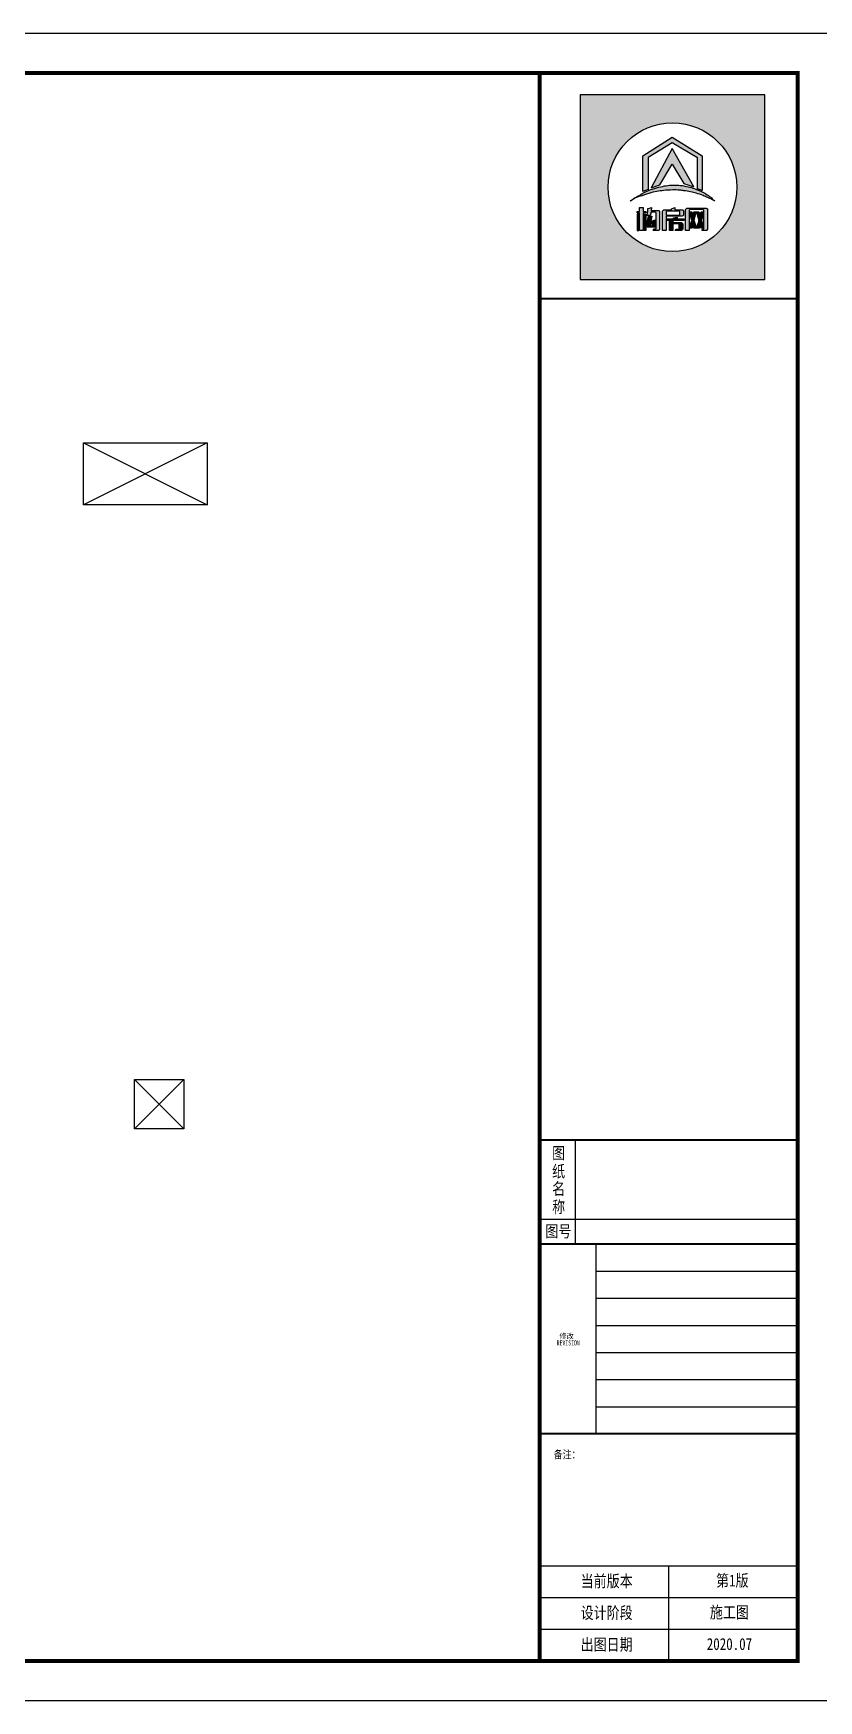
# Model space of a CAD drawing. Header units: millimetres. Extents: x -807114 to 146922, y -468455 to -61603.
# Drawn here: x -353001 to -340309, y -238672 to -211718 of the extents above; entities that cross this region are included whole.
import ezdxf
from ezdxf.enums import TextEntityAlignment as Align

# ---------------------------------------------------------------- set-up
doc = ezdxf.new("R2010")
doc.units = ezdxf.units.MM
doc.header["$LTSCALE"] = 1000
for name, color, linetype in [('FF-文本文字', 50, 'Continuous'), ('PUB_TEXT', 3, 'Continuous'), ('PUB_TITLE', 4, 'Continuous')]:
    doc.layers.add(name, color=color, linetype=linetype)
doc.styles.add('ZDBOX', font='simsun.ttc', dxfattribs={"width": 0.7})
doc.styles.add('宋体', font='simsun.ttc', dxfattribs={"width": 0.8})

# ---------------------------------------------------------------- blocks, each defined once
blk = doc.blocks.new('sadasfafa')
h = blk.add_hatch(color=252)
h.dxf.hatch_style = 1
h.paths.add_polyline_path([(1853311, -2488040), (1853311, -2490368), (1855639, -2490368), (1855639, -2488040)])
h.paths.add_polyline_path([(1855286, -2489204, 1), (1853664, -2489204, 1)], flags=16)
edge = h.paths.add_edge_path(flags=0)
edge.add_spline(control_points=[(1853945, -2489376), (1853935, -2489385), (1854022, -2489327), (1854064, -2489324), (1854178, -2489280), (1854273, -2489257), (1854375, -2489242), (1854470, -2489236), (1854555, -2489239), (1854630, -2489250), (1854700, -2489259), (1854781, -2489280), (1854854, -2489303), (1854917, -2489335), (1854967, -2489354), (1854993, -2489368), (1855014, -2489382), (1854982, -2489354), (1854965, -2489332), (1854910, -2489297), (1854854, -2489260), (1854784, -2489234), (1854713, -2489206), (1854640, -2489189), (1854569, -2489179), (1854497, -2489176), (1854414, -2489178), (1854321, -2489198), (1854229, -2489222), (1854147, -2489257), (1854080, -2489292), (1854021, -2489325), (1853977, -2489352), (1853953, -2489369), (1853945, -2489376)], knot_values=[0, 0, 0, 0, 114.670179, 423.637006, 763.89867, 1083.683754, 1343.405239, 1688.07646, 1952.326814, 2113.699055, 2375.693807, 2595.188681, 2872.839541, 3068.155951, 3238.592156, 3348.056762, 3361.095167, 3431.805845, 3527.265261, 3733.200323, 3952.805082, 4160.23278, 4398.128766, 4650.488133, 4837.16968, 5050.428326, 5308.684497, 5588.159898, 5913.430939, 6163.12325, 6398.139207, 6601.625078, 6772.549769, 6871.149972, 6871.149972, 6871.149972, 6871.149972], degree=3, periodic=1)
h.paths.add_polyline_path([(1854530, -2489580), (1854534, -2489580), (1854534, -2489603), (1854618, -2489603), (1854618, -2489621), (1854481, -2489621), (1854481, -2489650), (1854589, -2489650), (1854599, -2489656), (1854606, -2489666), (1854606, -2489733), (1854600, -2489742), (1854590, -2489750), (1854506, -2489750), (1854514, -2489740), (1854518, -2489731), (1854552, -2489731), (1854558, -2489728), (1854560, -2489721), (1854560, -2489675), (1854558, -2489670), (1854553, -2489667), (1854481, -2489667), (1854481, -2489750), (1854436, -2489750), (1854436, -2489626), (1854433, -2489621), (1854406, -2489621), (1854406, -2489603), (1854488, -2489603), (1854488, -2489590)], flags=0)
h.paths.add_polyline_path([(1854486, -2489468), (1854506, -2489461), (1854506, -2489485), (1854510, -2489489), (1854601, -2489489), (1854609, -2489494), (1854615, -2489502), (1854615, -2489556), (1854607, -2489564), (1854599, -2489569), (1854401, -2489569), (1854394, -2489573), (1854394, -2489750), (1854349, -2489750), (1854349, -2489504), (1854355, -2489495), (1854367, -2489489), (1854462, -2489489), (1854462, -2489474)], flags=0)
h.paths.add_polyline_path([(1854394, -2489554), (1854394, -2489512), (1854404, -2489506), (1854562, -2489506), (1854570, -2489513), (1854570, -2489554)], flags=0)
h.paths.add_polyline_path([(1854214, -2489569), (1854203, -2489632), (1854193, -2489683), (1854194, -2489689), (1854218, -2489689), (1854220, -2489683), (1854214, -2489633), (1854254, -2489614), (1854263, -2489686), (1854263, -2489700), (1854255, -2489709), (1854159, -2489709), (1854150, -2489702), (1854148, -2489692), (1854173, -2489569)], flags=0)
h.paths.add_polyline_path([(1854187, -2489466), (1854213, -2489458), (1854207, -2489496), (1854296, -2489496), (1854305, -2489498), (1854312, -2489505), (1854314, -2489513), (1854314, -2489733), (1854310, -2489741), (1854301, -2489750), (1854231, -2489750), (1854238, -2489741), (1854243, -2489730), (1854261, -2489730), (1854268, -2489727), (1854270, -2489720), (1854270, -2489531), (1854270, -2489526), (1854267, -2489521), (1854260, -2489516), (1854202, -2489516), (1854201, -2489534), (1854196, -2489558), (1854150, -2489558), (1854159, -2489535), (1854165, -2489504), (1854167, -2489471)], flags=0)
h.paths.add_polyline_path([(1854140, -2489544), (1854140, -2489750), (1854114, -2489750), (1854114, -2489544)], flags=0)
h.paths.add_polyline_path([(1854056, -2489544), (1854053, -2489750), (1854031, -2489750), (1854031, -2489544)], flags=0)
h.paths.add_polyline_path([(1854107, -2489459), (1854107, -2489508), (1854139, -2489508), (1854139, -2489527), (1854107, -2489527), (1854107, -2489750), (1854062, -2489750), (1854062, -2489527), (1854029, -2489527), (1854029, -2489508), (1854062, -2489508), (1854062, -2489459)], flags=0)
h.paths.add_polyline_path([(1854209, -2489211), (1854471, -2488714), (1854743, -2489200), (1854618, -2489155), (1854470, -2488913), (1854318, -2489172)], flags=0)
h.paths.add_polyline_path([(1854102, -2488808), (1854470, -2488575), (1854848, -2488810), (1854848, -2489247), (1854790, -2489223), (1854790, -2488832), (1854471, -2488643), (1854168, -2488829), (1854168, -2489231), (1854102, -2489257)], flags=0)
h.paths.add_polyline_path([(1854685, -2489750), (1854641, -2489750), (1854641, -2489488), (1854641, -2489484), (1854646, -2489475), (1854656, -2489467), (1854898, -2489467), (1854907, -2489471), (1854916, -2489478), (1854916, -2489731), (1854908, -2489743), (1854902, -2489750), (1854847, -2489750), (1854858, -2489732), (1854866, -2489731), (1854869, -2489724), (1854869, -2489718), (1854867, -2489718), (1854836, -2489718), (1854826, -2489684), (1854814, -2489718), (1854746, -2489718), (1854736, -2489684), (1854722, -2489718), (1854689, -2489718), (1854689, -2489709), (1854691, -2489709), (1854720, -2489621), (1854685, -2489512)], flags=0)
h.paths.add_polyline_path([(1854779, -2489518), (1854809, -2489621), (1854781, -2489709), (1854777, -2489709), (1854750, -2489621), (1854775, -2489518)], flags=0)
h = blk.add_hatch(color=7)
h.dxf.hatch_style = 1
h.paths.add_polyline_path([(1854102, -2489257), (1854168, -2489231), (1854168, -2488829), (1854471, -2488643), (1854790, -2488832), (1854790, -2489223), (1854848, -2489247), (1854848, -2488810), (1854470, -2488575), (1854102, -2488808)])
h = blk.add_hatch(color=7)
h.dxf.hatch_style = 1
h.paths.add_polyline_path([(1854318, -2489172), (1854470, -2488913), (1854618, -2489155), (1854743, -2489200), (1854471, -2488714), (1854209, -2489211)])
h = blk.add_hatch(color=7)
h.dxf.hatch_style = 1
edge = h.paths.add_edge_path()
edge.add_spline(control_points=[(1853945, -2489376), (1853953, -2489369), (1853977, -2489352), (1854021, -2489325), (1854080, -2489292), (1854147, -2489257), (1854229, -2489222), (1854321, -2489198), (1854414, -2489178), (1854497, -2489176), (1854569, -2489179), (1854640, -2489189), (1854713, -2489206), (1854784, -2489234), (1854854, -2489260), (1854910, -2489297), (1854965, -2489332), (1854982, -2489354), (1855014, -2489382), (1854993, -2489368), (1854967, -2489354), (1854917, -2489335), (1854854, -2489303), (1854781, -2489280), (1854700, -2489259), (1854630, -2489250), (1854555, -2489239), (1854470, -2489236), (1854375, -2489242), (1854273, -2489257), (1854178, -2489280), (1854064, -2489324), (1854022, -2489327), (1853935, -2489385), (1853945, -2489376)], knot_values=[0, 0, 0, 0, 98.600203, 269.524894, 473.010766, 708.026723, 957.719033, 1282.990074, 1562.465475, 1820.721647, 2033.980292, 2220.661839, 2473.021206, 2710.917192, 2918.34489, 3137.949649, 3343.884711, 3439.344127, 3510.054805, 3523.09321, 3632.557816, 3802.994021, 3998.310431, 4275.961291, 4495.456165, 4757.450917, 4918.823158, 5183.073513, 5527.744733, 5787.466218, 6107.251302, 6447.512966, 6756.479793, 6871.149972, 6871.149972, 6871.149972, 6871.149972], degree=3, periodic=1)
h = blk.add_hatch(color=7)
h.dxf.hatch_style = 1
h.paths.add_polyline_path([(1854062, -2489459), (1854062, -2489508), (1854029, -2489508), (1854029, -2489527), (1854062, -2489527), (1854062, -2489750), (1854107, -2489750), (1854107, -2489527), (1854139, -2489527), (1854139, -2489508), (1854107, -2489508), (1854107, -2489459)])
h = blk.add_hatch(color=7)
h.dxf.hatch_style = 1
h.paths.add_polyline_path([(1854167, -2489471), (1854165, -2489504), (1854159, -2489535), (1854150, -2489558), (1854196, -2489558), (1854201, -2489534), (1854202, -2489516), (1854260, -2489516), (1854267, -2489521), (1854270, -2489526), (1854270, -2489531), (1854270, -2489720), (1854268, -2489727), (1854261, -2489730), (1854243, -2489730), (1854238, -2489741), (1854231, -2489750), (1854301, -2489750), (1854310, -2489741), (1854314, -2489733), (1854314, -2489513), (1854312, -2489505), (1854305, -2489498), (1854296, -2489496), (1854207, -2489496), (1854213, -2489458), (1854187, -2489466)])
h = blk.add_hatch(color=7)
h.dxf.hatch_style = 1
h.paths.add_polyline_path([(1854462, -2489474), (1854462, -2489489), (1854367, -2489489), (1854355, -2489495), (1854349, -2489504), (1854349, -2489750), (1854394, -2489750), (1854394, -2489573), (1854401, -2489569), (1854599, -2489569), (1854607, -2489564), (1854615, -2489556), (1854615, -2489502), (1854609, -2489494), (1854601, -2489489), (1854510, -2489489), (1854506, -2489485), (1854506, -2489461), (1854486, -2489468)])
h.paths.add_polyline_path([(1854394, -2489554), (1854394, -2489512), (1854404, -2489506), (1854562, -2489506), (1854570, -2489513), (1854570, -2489554)], flags=16)
h = blk.add_hatch(color=7)
h.dxf.hatch_style = 1
h.paths.add_polyline_path([(1854685, -2489512), (1854685, -2489493), (1854693, -2489483), (1854862, -2489483), (1854869, -2489491), (1854869, -2489724), (1854866, -2489731), (1854858, -2489732), (1854847, -2489750), (1854902, -2489750), (1854908, -2489743), (1854916, -2489731), (1854916, -2489478), (1854907, -2489471), (1854898, -2489467), (1854656, -2489467), (1854646, -2489475), (1854641, -2489484), (1854641, -2489488), (1854641, -2489750), (1854685, -2489750)])
h = blk.add_hatch(color=7)
h.dxf.hatch_style = 1
h.paths.add_polyline_path([(1854031, -2489544), (1854031, -2489750), (1854053, -2489750), (1854056, -2489544)])
h = blk.add_hatch(color=7)
h.dxf.hatch_style = 1
h.paths.add_polyline_path([(1854114, -2489544), (1854114, -2489750), (1854140, -2489750), (1854140, -2489544)])
h = blk.add_hatch(color=7)
h.dxf.hatch_style = 1
h.paths.add_polyline_path([(1854173, -2489569), (1854148, -2489692), (1854150, -2489702), (1854159, -2489709), (1854255, -2489709), (1854263, -2489700), (1854263, -2489686), (1854254, -2489614), (1854214, -2489633), (1854220, -2489683), (1854218, -2489689), (1854194, -2489689), (1854193, -2489683), (1854203, -2489632), (1854214, -2489569)])
h = blk.add_hatch(color=7)
h.dxf.hatch_style = 1
h.paths.add_polyline_path([(1854488, -2489590), (1854488, -2489603), (1854406, -2489603), (1854406, -2489621), (1854433, -2489621), (1854436, -2489626), (1854436, -2489750), (1854481, -2489750), (1854481, -2489667), (1854553, -2489667), (1854558, -2489670), (1854560, -2489675), (1854560, -2489721), (1854558, -2489728), (1854552, -2489731), (1854518, -2489731), (1854514, -2489740), (1854506, -2489750), (1854590, -2489750), (1854600, -2489742), (1854606, -2489733), (1854606, -2489666), (1854599, -2489656), (1854589, -2489650), (1854481, -2489650), (1854481, -2489621), (1854618, -2489621), (1854618, -2489603), (1854534, -2489603), (1854534, -2489580), (1854530, -2489580)])
h = blk.add_hatch(color=7)
h.dxf.hatch_style = 1
h.paths.add_polyline_path([(1854866, -2489709), (1854840, -2489621), (1854866, -2489512), (1854836, -2489512), (1854824, -2489558), (1854808, -2489512), (1854745, -2489512), (1854734, -2489557), (1854719, -2489512), (1854689, -2489512), (1854720, -2489621), (1854691, -2489709), (1854689, -2489709), (1854689, -2489710), (1854689, -2489718), (1854722, -2489718), (1854736, -2489684), (1854746, -2489718), (1854814, -2489718), (1854826, -2489684), (1854836, -2489718), (1854867, -2489718), (1854867, -2489709)])
h.paths.add_polyline_path([(1854779, -2489518), (1854809, -2489621), (1854781, -2489709), (1854777, -2489709), (1854750, -2489621), (1854775, -2489518)], flags=16)
for points in [[(1855639, -2488040), (1853311, -2488040), (1853311, -2490368), (1855639, -2490368)], [(1854102, -2489257), (1854102, -2488808), (1854470, -2488575), (1854848, -2488810), (1854848, -2489247), (1854790, -2489223), (1854790, -2488832), (1854471, -2488643), (1854168, -2488829), (1854168, -2489231)], [(1854209, -2489211), (1854318, -2489172), (1854470, -2488913), (1854618, -2489155), (1854743, -2489200), (1854471, -2488714)], [(1854062, -2489459), (1854107, -2489459), (1854107, -2489508), (1854139, -2489508), (1854139, -2489527), (1854107, -2489527), (1854107, -2489750), (1854062, -2489750), (1854062, -2489527), (1854029, -2489527), (1854029, -2489508), (1854062, -2489508)], [(1854462, -2489474), (1854486, -2489468), (1854506, -2489461), (1854506, -2489485), (1854510, -2489489), (1854601, -2489489), (1854609, -2489494), (1854615, -2489502), (1854615, -2489556), (1854607, -2489564), (1854599, -2489569), (1854401, -2489569), (1854394, -2489573), (1854394, -2489750), (1854349, -2489750), (1854349, -2489504), (1854355, -2489495), (1854367, -2489489), (1854462, -2489489)], [(1854641, -2489750), (1854641, -2489488), (1854641, -2489484), (1854646, -2489475), (1854656, -2489467), (1854898, -2489467), (1854907, -2489471), (1854916, -2489478), (1854916, -2489731), (1854908, -2489743), (1854902, -2489750), (1854847, -2489750), (1854858, -2489732), (1854866, -2489731), (1854869, -2489724), (1854869, -2489491), (1854862, -2489483), (1854693, -2489483), (1854685, -2489493), (1854685, -2489750)], [(1854056, -2489544), (1854031, -2489544), (1854031, -2489750), (1854053, -2489750)], [(1854114, -2489544), (1854140, -2489544), (1854140, -2489750), (1854114, -2489750)], [(1854394, -2489554), (1854570, -2489554), (1854570, -2489513), (1854562, -2489506), (1854404, -2489506), (1854394, -2489512)], [(1854488, -2489590), (1854530, -2489580), (1854534, -2489580), (1854534, -2489603), (1854618, -2489603), (1854618, -2489621), (1854481, -2489621), (1854481, -2489650), (1854589, -2489650), (1854599, -2489656), (1854606, -2489666), (1854606, -2489733), (1854600, -2489742), (1854590, -2489750), (1854506, -2489750), (1854514, -2489740), (1854518, -2489731), (1854552, -2489731), (1854558, -2489728), (1854560, -2489721), (1854560, -2489675), (1854558, -2489670), (1854553, -2489667), (1854481, -2489667), (1854481, -2489750), (1854436, -2489750), (1854436, -2489626), (1854433, -2489621), (1854406, -2489621), (1854406, -2489603), (1854488, -2489603)], [(1854775, -2489518), (1854779, -2489518), (1854809, -2489621), (1854781, -2489709), (1854777, -2489709), (1854750, -2489621)]]:
    blk.add_lwpolyline(points, close=True)
for points in [[(1854167, -2489471), (1854187, -2489466), (1854213, -2489458), (1854207, -2489496), (1854296, -2489496), (1854305, -2489498), (1854312, -2489505), (1854314, -2489513), (1854314, -2489733), (1854310, -2489741), (1854301, -2489750), (1854231, -2489750), (1854238, -2489741), (1854243, -2489730), (1854261, -2489730), (1854268, -2489727), (1854270, -2489720), (1854270, -2489531), (1854270, -2489526), (1854267, -2489521), (1854260, -2489516), (1854202, -2489516), (1854201, -2489534), (1854196, -2489558), (1854150, -2489558), (1854150, -2489558), (1854159, -2489535), (1854165, -2489504), (1854167, -2489471)], [(1854173, -2489569), (1854214, -2489569), (1854203, -2489632), (1854193, -2489683), (1854194, -2489689), (1854218, -2489689), (1854220, -2489683), (1854214, -2489633), (1854254, -2489614), (1854263, -2489686), (1854263, -2489700), (1854255, -2489709), (1854159, -2489709), (1854150, -2489702), (1854148, -2489692), (1854173, -2489569)], [(1854866, -2489709), (1854866, -2489709), (1854867, -2489709), (1854867, -2489718), (1854836, -2489718), (1854826, -2489684), (1854814, -2489718), (1854746, -2489718), (1854736, -2489684), (1854722, -2489718), (1854689, -2489718), (1854689, -2489710), (1854689, -2489709), (1854691, -2489709), (1854720, -2489621), (1854689, -2489512)]]:
    blk.add_lwpolyline(points)
at = {"color": 7}
blk.add_lwpolyline([(1854689, -2489512), (1854719, -2489512), (1854734, -2489557), (1854745, -2489512), (1854808, -2489512), (1854824, -2489558), (1854836, -2489512), (1854866, -2489512), (1854840, -2489621), (1854866, -2489709)], dxfattribs=at)
blk.add_circle((1854475, -2489204), 811)
at = {"start_tangent": (-0.74079, -0.671736), "end_tangent": (-0.74079, -0.671736)}
blk.add_spline([(1853945, -2489376), (1853977, -2489357), (1854071, -2489318), (1854178, -2489282), (1854280, -2489257), (1854365, -2489245), (1854479, -2489238), (1854566, -2489241), (1854619, -2489248), (1854704, -2489261), (1854775, -2489279), (1854861, -2489308), (1854920, -2489335), (1854972, -2489357), (1855003, -2489375), (1855007, -2489377), (1854990, -2489361), (1854968, -2489339), (1854913, -2489299), (1854851, -2489261), (1854787, -2489235), (1854714, -2489208), (1854633, -2489189), (1854572, -2489180), (1854501, -2489177), (1854416, -2489181), (1854326, -2489198), (1854222, -2489227), (1854146, -2489259), (1854077, -2489294), (1854019, -2489327), (1853971, -2489357), (1853945, -2489376)], degree=3, dxfattribs=at)

msp = doc.modelspace()

# ---------------------------------------------------------------- linework, layer by layer
at = {"color": 251}
for p, q in [((-350191.4, -218339.5), (-352190.9, -219339.5)), ((-352190.9, -218339.5), (-350191.4, -219339.5)), ((-350569.4, -228629.6), (-351368.9, -229429.1)), ((-351368.9, -228629.6), (-350569.4, -229429.1))]:
    msp.add_line(p, q, dxfattribs=at)
for p, q in [((-344240.3, -231291.8), (-344240.3, -229607.2)), ((-344817.9, -230890.7), (-340646.3, -230890.7))]:
    msp.add_line(p, q)
at = {"const_width": 32.1}
for points in [[(-344817.9, -216005.4), (-340646.3, -216005.4)], [(-344817.9, -229607.2), (-340646.3, -229607.2)], [(-344817.9, -231291.8), (-340646.3, -231291.8)], [(-344817.9, -234358.2), (-340646.3, -234358.2)]]:
    msp.add_lwpolyline(points, dxfattribs=at)
at = {"layer": 'FF-文本文字'}
for points in [[(-352190.9, -218339.5), (-350191.4, -218339.5), (-350191.4, -219339.5), (-352190.9, -219339.5)], [(-351368.9, -228629.6), (-350569.4, -228629.6), (-350569.4, -229429.1), (-351368.9, -229429.1)]]:
    msp.add_lwpolyline(points, close=True, dxfattribs=at)
at = {"layer": 'PUB_TITLE'}
for p, q in [((-344817.9, -236490.2), (-340646.3, -236490.2)), ((-342732.1, -238030.5), (-342732.1, -236490.2)), ((-344817.9, -237003.6), (-340646.3, -237003.6)), ((-344817.9, -237517), (-340646.3, -237517))]:
    msp.add_line(p, q, dxfattribs=at)
for points in [[(-378126, -238672.2), (-340004.6, -238672.2), (-340004.6, -211717.7), (-378126, -211717.7)], [(-376719.6, -238030.5), (-340646.3, -238030.5), (-340646.3, -212359.5), (-376719.6, -212359.5)]]:
    msp.add_lwpolyline(points, close=True, dxfattribs=at)
at = {"layer": 'PUB_TITLE', "const_width": 64.2}
msp.add_lwpolyline([(-376719.6, -238030.5), (-340646.3, -238030.5), (-340646.3, -212359.5), (-376719.6, -212359.5)], close=True, dxfattribs=at)
msp.add_lwpolyline([(-344817.9, -238030.5), (-344817.9, -212359.5)], dxfattribs=at)
at = {"layer": 'PUB_TITLE'}
msp.add_lwpolyline([(-344817.9, -234358.2), (-340646.3, -234358.2)], dxfattribs=at)
for points in [[(-343910.2, -231291.8), (-343910.2, -231291.8), (-343910.2, -234339), (-343910.2, -234339)], [(-343910.2, -231729.9), (-343910.2, -231729.9), (-341479.2, -231729.9), (-340646.3, -231729.9)], [(-343910.2, -232167.9), (-343910.2, -232167.9), (-341479.2, -232167.9), (-340646.3, -232167.9)], [(-343910.2, -232606), (-343910.2, -232606), (-341479.2, -232606), (-340646.3, -232606)], [(-343910.2, -233044), (-343910.2, -233044), (-341479.2, -233044), (-340646.3, -233044)], [(-343910.2, -233482.1), (-343910.2, -233482.1), (-341479.2, -233482.1), (-340646.3, -233482.1)], [(-343910.2, -233920.2), (-343910.2, -233920.2), (-341479.2, -233920.2), (-340646.3, -233920.2)]]:
    msp.add_open_spline(points, degree=3, dxfattribs=at)

# ---------------------------------------------------------------- block references
at = {"xscale": 1.28304, "yscale": 1.28304, "zscale": 1.28304}
msp.add_blockref('sadasfafa', (-2722037.9, 2979542.6), dxfattribs=at)

# ---------------------------------------------------------------- texts
at = {"style": 'ZDBOX', "width": 0.8}
for s, height, p in [('图', 192.5, (-344511.7, -229821.9)), ('纸', 192.5, (-344511.7, -230112.3)), ('名', 192.5, (-344511.7, -230392.9)), ('称', 192.5, (-344511.7, -230688.1)), ('图号', 192.53, (-344515.6, -231085.2)), ('备注：', 128.35, (-344374.6, -234688.8))]:
    msp.add_text(s, height=height, dxfattribs=at).set_placement(p, align=Align.MIDDLE)
for s, p in [('当前版本', (-344155.3, -236835)), ('第1版', (-341966.8, -236826.2)), ('设计阶段', (-344155.3, -237348.4)), ('施工图', (-342067.3, -237339.6)), ('出图日期', (-344155.3, -237861.8)), ('2020.07', (-342117.6, -237853))]:
    msp.add_text(s, height=192.53, dxfattribs=at).set_placement(p)
at = {"layer": 'PUB_TEXT', "color": 8, "style": '宋体', "width": 0.7}
msp.add_text('REVISION', height=81.59, dxfattribs=at).set_placement((-344543.2, -232953.6), align=Align.BOTTOM_LEFT)
at = {"layer": 'PUB_TEXT', "color": 8, "style": '宋体'}
msp.add_text('修改', height=81.59, dxfattribs=at).set_placement((-344498.8, -232819.7))

doc.saveas('drawing.dxf')
